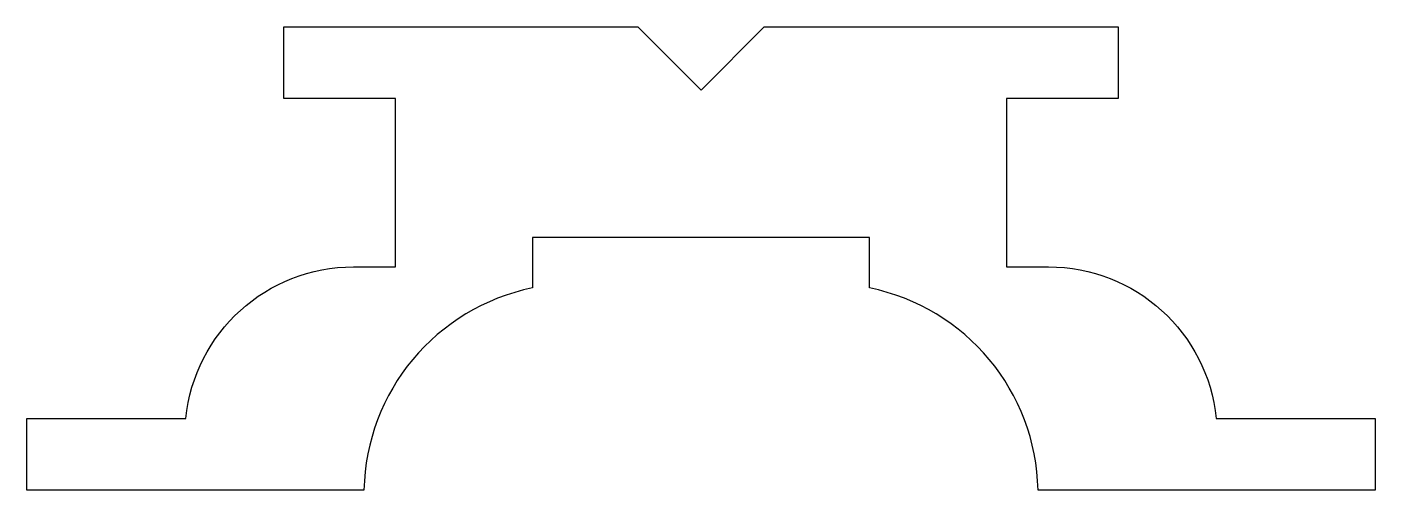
# Model space of a CAD drawing. Extents: x -644.4 to -612.4, y 85 to 96.
import ezdxf

# ---------------------------------------------------------------- set-up
doc = ezdxf.new("R2010")
doc.units = 0
doc.layers.get('0').update_dxf_attribs({"linetype": 'CONTINUOUS'})

msp = doc.modelspace()

# ---------------------------------------------------------------- linework, layer by layer
msp.add_lwpolyline([(-635.675, 94.315), (-638.325, 94.315), (-638.325, 96.015), (-629.925, 96.015), (-628.425, 94.515), (-626.925, 96.015), (-618.525, 96.015), (-618.525, 94.315), (-621.175, 94.315), (-621.175, 90.315), (-620.175, 90.315, -0.38517), (-616.195, 86.715), (-612.425, 86.715), (-612.425, 85.015), (-620.425, 85.015, 0.350871), (-624.425, 89.815), (-624.425, 91.015), (-628.425, 91.015), (-632.425, 91.015), (-632.425, 89.815, 0.350871), (-636.425, 85.015), (-644.425, 85.015), (-644.425, 86.715), (-640.655, 86.715, -0.38517), (-636.675, 90.315), (-635.675, 90.315)], format="xyb", close=True)

doc.saveas('drawing.dxf')
